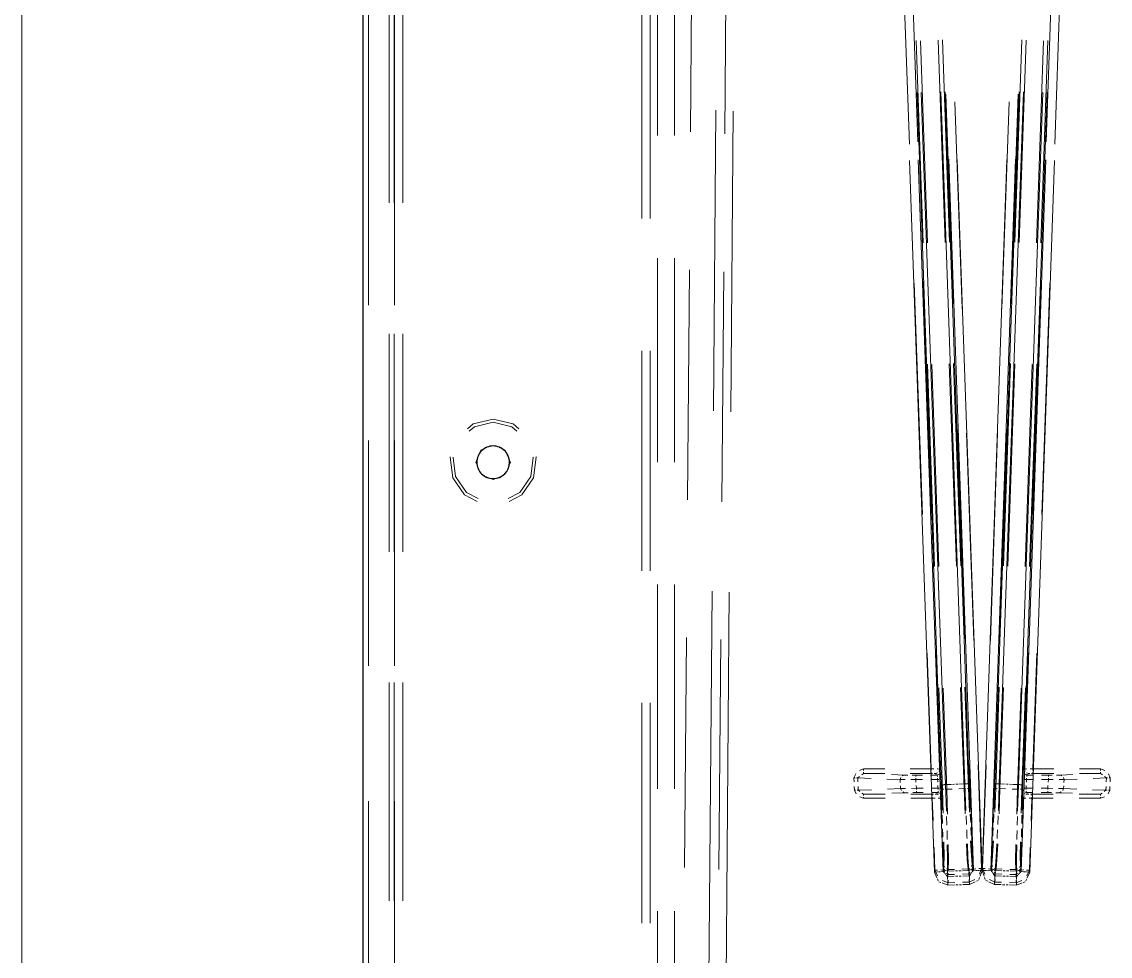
# Model space of a CAD drawing. Header units: millimetres. Extents: x 0 to 1989, y -338 to 950.
# Drawn here: x 22.3 to 148.1, y 230 to 338 of the extents above; entities that cross this region are included whole.
import ezdxf

# ---------------------------------------------------------------- set-up
doc = ezdxf.new("R2010")
doc.units = ezdxf.units.MM
doc.layers.add('DETAIL', color=8, linetype='Continuous')
doc.layers.add('FINE', color=9, linetype='Continuous')

msp = doc.modelspace()

# ---------------------------------------------------------------- linework, layer by layer
at = {"layer": 'DETAIL', "lineweight": 25}
for p, q in [((61.81, 128.08), (61.81, 894.08)), ((128.81, 240.3), (128.81, 239.83)), ((132.31, 239.95), (132.27, 240.42)), ((134.35, 240.42), (134.31, 239.95)), ((137.81, 239.83), (137.81, 240.3))]:
    msp.add_line(p, q, dxfattribs=at)
msp.add_lwpolyline([(76.81, 288.97, 0.414218), (74.92, 287.08, 0.414218), (76.81, 285.2, 0.414184), (78.7, 287.08, 0.414234)], format="xyb", close=True, dxfattribs=at)
at = {"layer": 'FINE', "lineweight": 9}
for p, q in [((22.34, 122.68), (22.34, 899.48)), ((95.79, 324.83), (95.79, 466.29)), ((97.77, 466.29), (97.77, 324.83)), ((62.41, 305.25), (62.41, 461.58)), ((65.41, 461.58), (65.41, 305.25)), ((99.61, 325.25), (99.83, 351.8)), ((103.79, 351.58), (103.58, 325.02)), ((124.96, 350.94), (125.9, 324.11)), ((140.72, 324.11), (141.66, 350.94)), ((124.91, 323.83), (123.98, 350.56)), ((142.64, 350.56), (141.71, 323.83)), ((64.81, 317.06), (64.81, 342.26)), ((65.39, 342.26), (65.39, 317.06)), ((66.39, 317.06), (66.39, 342.26)), ((93.98, 340.68), (93.98, 315.24)), ((94.97, 315.24), (94.97, 340.68)), ((129.03, 312.48), (128.22, 335.84)), ((128.72, 335.87), (129.53, 312.51)), ((137.09, 312.51), (137.9, 335.87)), ((138.4, 335.84), (137.59, 312.48)), ((126.52, 312.43), (125.7, 335.8)), ((126.2, 335.79), (127.02, 312.42)), ((139.6, 312.42), (140.42, 335.79)), ((140.92, 335.8), (140.11, 312.43)), ((131.82, 249.92), (129.04, 329.87)), ((129.98, 305.41), (129.14, 329.61)), ((137.58, 329.87), (134.8, 249.92)), ((137.48, 329.61), (136.64, 305.41)), ((140.33, 329.82), (137.52, 249.85)), ((138.02, 249.81), (140.83, 329.79)), ((130.17, 328.73), (131.01, 304.8)), ((135.61, 304.8), (136.45, 328.73)), ((102.55, 327.77), (102.28, 293.04)), ((104.26, 292.93), (104.53, 327.66)), ((128.81, 239.83), (125.93, 322.03)), ((129.45, 322.09), (132.31, 239.95)), ((133.31, 239.93), (130.45, 322.07)), ((136.17, 322.07), (133.31, 239.93)), ((134.31, 239.95), (137.17, 322.09)), ((140.69, 322.03), (137.81, 239.83)), ((124.93, 321.93), (127.81, 239.74)), ((138.81, 239.74), (141.69, 321.93)), ((95.79, 287.11), (95.79, 310.68)), ((97.77, 310.68), (97.77, 287.11)), ((99.28, 282.76), (99.49, 309.32)), ((103.45, 309.09), (103.24, 282.53)), ((126.41, 281.07), (125.47, 307.79)), ((126.46, 308.01), (127.4, 281.17)), ((139.22, 281.17), (140.16, 308.01)), ((141.15, 307.79), (140.21, 281.07)), ((64.81, 276.75), (64.81, 301.94)), ((65.39, 301.94), (65.39, 276.75)), ((66.39, 276.75), (66.39, 301.94)), ((93.98, 299.98), (93.98, 274.55)), ((94.97, 274.55), (94.97, 299.98)), ((127.82, 275.04), (127.01, 298.41)), ((127.51, 298.4), (128.32, 275.03)), ((130.34, 275.09), (129.52, 298.46)), ((130.02, 298.5), (130.84, 275.13)), ((135.78, 275.13), (136.6, 298.5)), ((137.1, 298.46), (136.28, 275.09)), ((138.3, 275.03), (139.11, 298.4)), ((139.62, 298.41), (138.8, 275.04)), ((131.33, 266.7), (130.49, 290.89)), ((136.13, 290.89), (135.29, 266.7)), ((62.41, 263.56), (62.41, 289.62)), ((65.41, 289.62), (65.41, 263.56)), ((131.51, 290.44), (132.34, 266.5)), ((134.28, 266.5), (135.11, 290.44)), ((76.81, 285.08), (75.63, 285.57)), ((77.99, 285.57), (76.81, 285.08)), ((95.79, 249.38), (95.79, 272.96)), ((97.77, 272.96), (97.77, 249.38)), ((102.11, 272.2), (101.28, 168.02)), ((103.26, 167.9), (104.09, 272.09)), ((98.94, 240.27), (99.15, 266.83)), ((103.11, 266.6), (102.9, 240.05)), ((127.44, 251.67), (126.97, 265.03)), ((127.97, 265.07), (128.44, 251.65)), ((138.18, 251.65), (138.65, 265.07)), ((139.65, 265.03), (139.18, 251.67)), ((64.81, 236.43), (64.81, 261.63)), ((65.39, 261.63), (65.39, 236.43)), ((66.39, 236.43), (66.39, 261.63)), ((128.72, 249.33), (128.31, 261.02)), ((128.81, 261.01), (129.22, 249.32)), ((131.24, 249.39), (130.83, 261.07)), ((134.89, 249.44), (135.29, 261.12)), ((135.79, 261.07), (135.38, 249.39)), ((137.4, 249.32), (137.81, 261.01)), ((93.98, 259.29), (93.98, 233.86)), ((94.97, 233.86), (94.97, 259.29)), ((119.14, 251.48), (119.62, 251.67)), ((119.62, 251.5), (119.62, 251.67)), ((119.62, 251.67), (122.07, 251.67)), ((125, 251.67), (127.44, 251.67)), ((127.44, 251.5), (127.44, 251.67)), ((127.44, 251.67), (127.75, 251.67)), ((128.44, 251.65), (128.35, 251.42)), ((128.44, 251.65), (128.5, 251.59)), ((132.26, 240.08), (131.84, 252.18)), ((133.36, 240.17), (133.78, 252.14)), ((138.12, 251.59), (138.18, 251.65)), ((138.18, 251.65), (138.27, 251.42)), ((138.87, 251.67), (139.18, 251.67)), ((139.18, 251.67), (139.18, 251.5)), ((139.18, 251.67), (141.62, 251.67)), ((144.55, 251.67), (147, 251.67)), ((147, 251.67), (147, 251.5)), ((147, 251.67), (147.48, 251.48)), ((118.5, 250.62), (118.71, 251.1)), ((118.64, 250.62), (118.5, 250.62)), ((118.52, 250.18), (118.5, 250.62)), ((118.96, 250.62), (118.81, 250.62)), ((119.16, 250.78), (118.96, 250.62)), ((118.96, 250.62), (120.48, 250.56)), ((118.96, 250.62), (118.97, 250.18)), ((119.62, 251.14), (119.42, 250.98)), ((121.08, 251.08), (119.62, 251.14)), ((122.07, 251.14), (119.62, 251.14)), ((124.29, 250.96), (122.83, 251.02)), ((123.84, 250.44), (123.91, 250.66)), ((123.84, 250.44), (124.41, 250.44)), ((124.08, 250.86), (124.29, 250.96)), ((124.72, 250.96), (124.29, 250.96)), ((127.44, 251.14), (125, 251.14)), ((125.09, 250.44), (125.65, 250.45)), ((125.65, 250.95), (125.23, 250.95)), ((126.43, 250.95), (125.65, 250.95)), ((125.65, 250.45), (125.65, 250.61)), ((125.65, 250.45), (126.44, 250.45)), ((125.67, 250.13), (125.65, 250.45)), ((128.13, 250.95), (127.35, 250.95)), ((127.39, 250.45), (128.18, 250.45)), ((127.59, 251.14), (127.44, 251.14)), ((128.16, 251.23), (127.94, 251.13)), ((128.13, 250.95), (128.07, 251.01)), ((128.35, 251.04), (128.13, 250.95)), ((128.14, 250.79), (128.13, 250.95)), ((128.18, 250.45), (128.16, 250.61)), ((128.33, 250.45), (128.18, 250.45)), ((128.19, 250.13), (128.18, 250.45)), ((128.62, 251.47), (128.54, 251.24)), ((128.57, 251.52), (128.62, 251.47)), ((128.66, 250.78), (128.68, 250.47)), ((128.68, 250.47), (128.69, 250.15)), ((137.93, 250.15), (137.94, 250.47)), ((137.94, 250.47), (137.96, 250.78)), ((138, 251.47), (138.05, 251.52)), ((138, 251.47), (138.08, 251.24)), ((138.27, 251.04), (138.5, 250.95)), ((138.44, 250.45), (138.29, 250.45)), ((138.44, 250.45), (138.43, 250.13)), ((138.46, 250.61), (138.44, 250.45)), ((139.23, 250.45), (138.44, 250.45)), ((138.46, 251.23), (138.68, 251.13)), ((138.5, 250.95), (138.48, 250.79)), ((138.55, 251.01), (138.5, 250.95)), ((138.5, 250.95), (139.27, 250.95)), ((138.68, 251.13), (138.62, 251.07)), ((138.84, 251.13), (138.68, 251.13)), ((140.97, 250.45), (140.18, 250.45)), ((140.19, 250.95), (140.97, 250.95)), ((140.95, 250.13), (140.97, 250.45)), ((140.97, 250.95), (141.39, 250.95)), ((140.97, 250.45), (140.97, 250.61)), ((141.53, 250.44), (140.97, 250.45)), ((141.9, 250.96), (142.33, 250.96)), ((142.78, 250.44), (142.21, 250.44)), ((142.33, 250.96), (143.79, 251.02)), ((142.54, 250.86), (142.33, 250.96)), ((142.78, 250.44), (142.71, 250.66)), ((147, 251.14), (144.55, 251.14)), ((145.54, 251.08), (147, 251.14)), ((147.67, 250.62), (146.14, 250.56)), ((147.21, 250.98), (147, 251.14)), ((147.67, 250.62), (147.46, 250.78)), ((147.65, 250.18), (147.67, 250.62)), ((147.81, 250.62), (147.67, 250.62)), ((147.91, 251.1), (148.12, 250.62)), ((148.12, 250.62), (147.98, 250.62)), ((148.12, 250.62), (148.1, 250.18)), ((118.55, 249.2), (118.54, 249.65)), ((118.7, 249.21), (118.55, 249.2)), ((118.76, 248.77), (118.55, 249.2)), ((119.01, 249.2), (118.87, 249.21)), ((118.99, 249.65), (119.01, 249.2)), ((120.54, 249.26), (119.01, 249.2)), ((119.01, 249.2), (119.2, 249.06)), ((123.9, 249.39), (122.37, 249.33)), ((123.88, 249.72), (123.9, 249.39)), ((124.47, 249.41), (123.9, 249.39)), ((123.99, 249.19), (123.9, 249.39)), ((125.72, 249.43), (125.15, 249.42)), ((125.72, 249.43), (125.7, 249.75)), ((126.5, 249.43), (125.72, 249.43)), ((125.72, 249.28), (125.72, 249.43)), ((128.21, 249.43), (127.43, 249.43)), ((128.21, 249.43), (128.2, 249.75)), ((128.37, 249.44), (128.21, 249.43)), ((128.22, 249.28), (128.21, 249.43)), ((128.23, 248.93), (128.23, 249.09)), ((128.7, 249.77), (128.71, 249.45)), ((128.71, 249.45), (128.72, 249.14)), ((128.81, 246.57), (128.72, 249.33)), ((128.78, 249.84), (128.83, 249.84)), ((128.86, 249.84), (128.91, 249.84)), ((128.94, 249.85), (129.1, 249.85)), ((129.22, 249.32), (129.06, 249.32)), ((129.2, 246.79), (129.1, 249.85)), ((129.22, 249.32), (129.85, 249.34)), ((129.22, 249.32), (129.31, 246.42)), ((130.14, 249.89), (129.91, 249.88)), ((130.5, 249.9), (130.28, 249.9)), ((130.61, 249.37), (131.24, 249.39)), ((131.39, 249.4), (131.24, 249.39)), ((131.35, 246.49), (131.24, 249.39)), ((131.32, 249.93), (131.47, 249.94)), ((131.32, 249.93), (131.43, 246.87)), ((131.5, 249.94), (131.55, 249.94)), ((131.59, 249.94), (131.64, 249.94)), ((131.93, 247.01), (131.82, 249.92)), ((134.8, 249.92), (134.69, 247.01)), ((134.78, 246.68), (134.89, 249.44)), ((134.98, 249.94), (135.04, 249.94)), ((135.07, 249.94), (135.12, 249.94)), ((135.15, 249.94), (135.3, 249.93)), ((135.19, 246.87), (135.3, 249.93)), ((135.38, 249.39), (135.23, 249.4)), ((135.38, 249.39), (135.28, 246.49)), ((136.01, 249.37), (135.38, 249.39)), ((136.34, 249.9), (136.12, 249.9)), ((136.71, 249.88), (136.48, 249.89)), ((137.4, 249.32), (136.77, 249.34)), ((137.52, 249.85), (136.84, 249.88)), ((137.31, 246.42), (137.4, 249.32)), ((137.56, 249.32), (137.4, 249.32)), ((137.52, 249.85), (137.42, 246.79)), ((137.52, 249.85), (137.68, 249.85)), ((137.71, 249.84), (137.76, 249.84)), ((137.79, 249.84), (137.84, 249.84)), ((137.9, 249.14), (137.91, 249.45)), ((137.91, 249.45), (137.92, 249.77)), ((137.93, 246.9), (138.02, 249.81)), ((138.41, 249.43), (138.25, 249.44)), ((138.41, 249.43), (138.4, 249.28)), ((138.42, 249.75), (138.41, 249.43)), ((138.41, 249.43), (139.19, 249.43)), ((140.12, 249.43), (140.9, 249.43)), ((140.9, 249.43), (140.92, 249.75)), ((140.9, 249.43), (141.47, 249.42)), ((140.9, 249.28), (140.9, 249.43)), ((142.15, 249.41), (142.72, 249.39)), ((142.63, 249.19), (142.72, 249.39)), ((142.74, 249.72), (142.72, 249.39)), ((142.72, 249.39), (144.25, 249.33)), ((146.08, 249.26), (147.61, 249.2)), ((147.42, 249.06), (147.61, 249.2)), ((147.61, 249.2), (147.63, 249.65)), ((147.76, 249.21), (147.61, 249.2)), ((148.07, 249.2), (147.86, 248.77)), ((148.07, 249.2), (147.93, 249.21)), ((148.08, 249.65), (148.07, 249.2)), ((62.41, 221.88), (62.41, 247.93)), ((65.41, 247.93), (65.41, 221.88)), ((119.62, 248.27), (119.17, 248.43)), ((119.43, 248.88), (119.62, 248.74)), ((119.62, 248.74), (121.1, 248.79)), ((119.62, 248.74), (122.1, 248.74)), ((119.62, 248.41), (119.62, 248.27)), ((122.1, 248.27), (119.62, 248.27)), ((124.36, 248.92), (124.78, 248.92)), ((125.08, 248.74), (127.56, 248.74)), ((127.56, 248.27), (125.08, 248.27)), ((125.29, 248.93), (125.72, 248.93)), ((125.72, 248.93), (126.5, 248.93)), ((127.45, 248.93), (128.23, 248.93)), ((127.56, 248.74), (127.71, 248.74)), ((127.56, 248.41), (127.56, 248.27)), ((127.87, 248.27), (127.56, 248.27)), ((127.65, 245.68), (127.56, 248.27)), ((128.27, 248.66), (128.06, 248.75)), ((128.18, 248.87), (128.23, 248.93)), ((128.45, 248.84), (128.23, 248.93)), ((128.56, 248.27), (128.46, 248.48)), ((128.61, 248.32), (128.56, 248.27)), ((128.56, 248.27), (128.65, 245.67)), ((128.73, 248.45), (128.64, 248.66)), ((128.73, 248.45), (128.68, 248.39)), ((137.98, 248.66), (137.89, 248.45)), ((137.97, 245.67), (138.07, 248.27)), ((138.07, 248.27), (138.01, 248.32)), ((138.16, 248.48), (138.07, 248.27)), ((138.39, 248.93), (138.17, 248.84)), ((138.56, 248.75), (138.35, 248.66)), ((139.17, 248.93), (138.39, 248.93)), ((138.51, 248.81), (138.56, 248.75)), ((138.56, 248.75), (138.72, 248.74)), ((139.06, 248.27), (138.75, 248.27)), ((138.91, 248.74), (139.06, 248.74)), ((139.06, 248.27), (138.97, 245.68)), ((139.06, 248.74), (141.54, 248.74)), ((139.06, 248.41), (139.06, 248.27)), ((141.54, 248.27), (139.06, 248.27)), ((140.9, 248.93), (140.12, 248.93)), ((141.33, 248.93), (140.9, 248.93)), ((142.26, 248.92), (141.84, 248.92)), ((144.52, 248.74), (147, 248.74)), ((147, 248.27), (144.52, 248.27)), ((147, 248.74), (145.52, 248.79)), ((147, 248.74), (147.19, 248.88)), ((147.45, 248.43), (147, 248.27)), ((147, 248.41), (147, 248.27)), ((128.71, 246.32), (128.73, 245.35)), ((129.24, 245.16), (129.21, 246.18)), ((131.46, 246.26), (131.5, 245.24)), ((132, 245.46), (131.95, 246.43)), ((134.67, 246.43), (134.62, 245.46)), ((135.12, 245.24), (135.16, 246.26)), ((137.41, 246.18), (137.38, 245.16)), ((137.89, 245.35), (137.91, 246.32)), ((127.85, 239.98), (127.76, 242.57)), ((128.76, 242.56), (128.85, 239.96)), ((137.77, 239.96), (137.87, 242.56)), ((138.86, 242.57), (138.77, 239.98)), ((128.81, 240.3), (128.91, 240.1)), ((128.88, 240.34), (128.89, 240.51)), ((128.99, 240.29), (128.89, 240.51)), ((132.18, 240.62), (132.09, 240.4)), ((132.18, 240.62), (132.2, 240.45)), ((132.18, 240.21), (132.27, 240.42)), ((132.23, 240.25), (132.26, 240.08)), ((134.35, 240.42), (134.44, 240.21)), ((134.42, 240.45), (134.45, 240.62)), ((134.53, 240.4), (134.45, 240.62)), ((137.73, 240.51), (137.63, 240.29)), ((137.71, 240.1), (137.81, 240.3)), ((137.73, 240.51), (137.74, 240.34)), ((127.81, 239.74), (128.11, 239.76)), ((127.81, 239.74), (128.09, 239.08)), ((128.16, 239.98), (127.85, 239.98)), ((128.14, 239.32), (127.85, 239.98)), ((128.18, 239.76), (128.28, 239.77)), ((128.34, 239.77), (128.44, 239.77)), ((128.96, 239.65), (128.81, 239.83)), ((128.85, 239.96), (128.86, 240.13)), ((128.85, 239.96), (129.01, 239.8)), ((128.93, 240.06), (128.97, 239.99)), ((129, 239.97), (129.07, 239.94)), ((129.05, 239.55), (129, 239.61)), ((129.13, 239.45), (129.08, 239.51)), ((129.12, 239.92), (129.33, 239.85)), ((129.32, 239.23), (129.16, 239.41)), ((129.41, 240.03), (129.19, 240.11)), ((129.2, 239.61), (129.36, 239.45)), ((129.32, 239.46), (129.33, 239.52)), ((129.32, 239.23), (129.32, 239.42)), ((130.09, 239.26), (129.32, 239.23)), ((129.33, 238.92), (129.32, 239.23)), ((129.33, 239.85), (130.08, 239.88)), ((129.33, 239.66), (129.33, 239.85)), ((129.33, 239.56), (129.33, 239.62)), ((129.38, 239.63), (129.36, 239.45)), ((129.36, 239.45), (130.12, 239.47)), ((129.36, 239.45), (129.37, 239.15)), ((129.41, 240.03), (129.4, 239.85)), ((130.12, 240.05), (129.41, 240.03)), ((130.23, 239.88), (130.48, 239.89)), ((130.5, 239.27), (130.25, 239.26)), ((130.63, 239.9), (130.88, 239.9)), ((130.91, 239.29), (130.66, 239.28)), ((131.69, 240.11), (130.98, 240.08)), ((131.03, 239.91), (131.79, 239.94)), ((131.03, 239.5), (131.78, 239.53)), ((131.84, 239.32), (131.07, 239.29)), ((131.91, 240.21), (131.69, 240.11)), ((131.72, 239.93), (131.69, 240.11)), ((131.78, 239.53), (131.76, 239.71)), ((131.78, 239.53), (131.93, 239.7)), ((131.78, 239.53), (131.8, 239.24)), ((131.79, 239.94), (131.99, 240.03)), ((131.79, 239.94), (131.8, 239.75)), ((131.81, 239.71), (131.81, 239.65)), ((131.81, 239.61), (131.82, 239.55)), ((131.82, 239.51), (131.84, 239.32)), ((131.98, 239.51), (131.84, 239.32)), ((131.85, 239.01), (131.84, 239.32)), ((132.06, 239.61), (132.01, 239.55)), ((132.04, 240.05), (132.11, 240.08)), ((132.14, 239.72), (132.09, 239.65)), ((132.11, 239.91), (132.26, 240.08)), ((132.14, 240.1), (132.17, 240.17)), ((132.31, 239.95), (132.17, 239.76)), ((132.78, 239.92), (132.68, 239.92)), ((132.94, 239.92), (132.84, 239.92)), ((132.94, 238.9), (133.02, 239.12)), ((132.95, 240.15), (133.26, 240.17)), ((133.31, 239.93), (133, 239.93)), ((133.07, 239.26), (133.31, 239.93)), ((133.31, 239.93), (133.62, 239.93)), ((133.31, 239.93), (133.55, 239.26)), ((133.67, 240.15), (133.36, 240.17)), ((133.61, 239.49), (133.36, 240.17)), ((133.6, 239.12), (133.68, 238.9)), ((133.68, 239.92), (133.78, 239.92)), ((133.84, 239.92), (133.95, 239.92)), ((134.46, 239.76), (134.31, 239.95)), ((134.36, 240.08), (134.51, 239.91)), ((134.45, 240.17), (134.48, 240.1)), ((134.53, 239.65), (134.48, 239.72)), ((134.51, 240.08), (134.58, 240.05)), ((134.61, 239.55), (134.56, 239.61)), ((134.63, 240.03), (134.83, 239.94)), ((134.78, 239.32), (134.64, 239.51)), ((134.69, 239.7), (134.84, 239.53)), ((134.93, 240.11), (134.71, 240.21)), ((134.77, 239.01), (134.78, 239.32)), ((134.78, 239.32), (134.8, 239.51)), ((135.55, 239.29), (134.78, 239.32)), ((134.8, 239.55), (134.81, 239.61)), ((134.81, 239.65), (134.81, 239.71)), ((134.82, 239.75), (134.83, 239.94)), ((134.84, 239.53), (134.82, 239.24)), ((134.83, 239.94), (135.59, 239.91)), ((134.86, 239.71), (134.84, 239.53)), ((134.84, 239.53), (135.59, 239.5)), ((134.93, 240.11), (134.9, 239.93)), ((134.93, 240.11), (135.64, 240.08)), ((135.96, 239.28), (135.71, 239.29)), ((135.74, 239.9), (135.99, 239.9)), ((136.37, 239.26), (136.12, 239.27)), ((136.14, 239.89), (136.39, 239.88)), ((136.5, 240.05), (137.21, 240.03)), ((137.3, 239.23), (136.53, 239.26)), ((136.54, 239.88), (137.29, 239.85)), ((137.43, 240.11), (137.21, 240.03)), ((137.23, 239.85), (137.21, 240.03)), ((137.26, 239.45), (137.25, 239.15)), ((137.26, 239.45), (137.42, 239.61)), ((137.29, 239.85), (137.5, 239.92)), ((137.29, 239.85), (137.29, 239.66)), ((137.29, 239.62), (137.29, 239.56)), ((137.29, 239.52), (137.3, 239.46)), ((137.29, 238.92), (137.3, 239.23)), ((137.3, 239.42), (137.3, 239.23)), ((137.46, 239.41), (137.3, 239.23)), ((137.54, 239.51), (137.49, 239.45)), ((137.55, 239.94), (137.62, 239.97)), ((137.62, 239.61), (137.57, 239.55)), ((137.61, 239.8), (137.77, 239.96)), ((137.65, 239.99), (137.69, 240.06)), ((137.81, 239.83), (137.66, 239.65)), ((137.76, 240.13), (137.77, 239.96)), ((138.28, 239.77), (138.18, 239.77)), ((138.44, 239.76), (138.34, 239.77)), ((138.46, 239.98), (138.77, 239.98)), ((138.77, 239.98), (138.48, 239.32)), ((138.81, 239.74), (138.51, 239.76)), ((138.53, 239.08), (138.81, 239.74)), ((128.15, 238.95), (128.25, 238.73)), ((128.33, 238.63), (128.56, 238.55)), ((128.69, 238.49), (129.36, 238.23)), ((129.34, 238.6), (129.34, 238.7)), ((129.36, 238.23), (129.34, 238.54)), ((129.36, 238.23), (130.13, 238.26)), ((129.38, 238.8), (129.39, 238.51)), ((130.28, 238.27), (130.54, 238.28)), ((130.69, 238.28), (130.95, 238.29)), ((131.82, 238.6), (131.06, 238.57)), ((131.1, 238.3), (131.87, 238.32)), ((131.81, 238.89), (131.82, 238.6)), ((132.47, 238.9), (131.82, 238.6)), ((131.86, 238.69), (131.86, 238.79)), ((131.87, 238.32), (131.86, 238.63)), ((131.87, 238.32), (132.52, 238.63)), ((132.65, 238.69), (132.86, 238.79)), ((133.76, 238.79), (133.97, 238.69)), ((134.1, 238.63), (134.75, 238.32)), ((134.75, 238.32), (134.76, 238.63)), ((134.75, 238.32), (135.52, 238.3)), ((134.76, 238.69), (134.76, 238.79)), ((134.81, 238.89), (134.8, 238.6)), ((135.67, 238.29), (135.93, 238.28)), ((136.08, 238.28), (136.34, 238.27)), ((137.23, 238.51), (136.47, 238.54)), ((136.49, 238.26), (137.27, 238.23)), ((137.24, 238.8), (137.23, 238.51)), ((137.9, 238.77), (137.23, 238.51)), ((137.27, 238.23), (137.28, 238.54)), ((137.27, 238.23), (137.93, 238.49)), ((137.28, 238.6), (137.28, 238.7)), ((138.06, 238.55), (138.29, 238.63)), ((138.37, 238.73), (138.47, 238.95)), ((95.79, 164.51), (95.79, 235.24)), ((97.77, 235.24), (97.77, 164.51))]:
    msp.add_line(p, q, dxfattribs=at)
for points in [[(125.79, 329.79), (128.6, 249.81), (128.69, 246.9)], [(129.78, 249.88), (129.1, 249.85), (126.29, 329.82)], [(128.54, 329.88), (131.32, 249.93), (130.64, 249.91)], [(135.98, 249.91), (135.3, 249.93), (138.08, 329.88)], [(76.81, 292.08), (74.49, 291.51), (73.85, 290.95)], [(79.77, 290.95), (79.13, 291.51), (76.81, 292.08)], [(76.81, 291.73), (74.65, 291.2), (74.06, 290.68)], [(79.56, 290.68), (78.97, 291.2), (76.81, 291.73)], [(74.91, 286.85), (74.81, 287.08), (75.4, 288.5), (76.1, 288.79)], [(77.52, 288.79), (78.22, 288.5), (78.81, 287.08), (78.71, 286.85)], [(71.86, 287.73), (71.85, 287.68), (72.14, 285.31), (73.49, 283.34), (74.95, 282.57)], [(72.21, 287.69), (72.19, 287.64), (72.46, 285.43), (73.73, 283.6), (75.08, 282.89)], [(78.54, 282.89), (79.89, 283.6), (81.16, 285.43), (81.43, 287.64), (81.41, 287.69)], [(78.67, 282.57), (80.13, 283.34), (81.49, 285.31), (81.77, 287.68), (81.76, 287.73)], [(131.33, 261.12), (131.73, 249.44), (131.84, 246.68)], [(138.31, 261.02), (137.9, 249.33), (137.81, 246.57)], [(128.13, 251.67), (128.14, 251.67), (128.44, 251.65)], [(132.84, 252.14), (133.26, 240.17), (133.01, 239.49)], [(134.78, 252.18), (134.36, 240.08), (134.39, 240.25)], [(138.18, 251.65), (138.48, 251.67), (138.5, 251.67)], [(119.62, 251.14), (119.62, 251.3), (119.62, 251.3)], [(122.31, 250.49), (123.84, 250.44), (123.86, 250.11)], [(125.65, 250.79), (125.65, 250.8), (125.65, 250.95)], [(127.44, 251.14), (127.44, 251.3), (127.44, 251.3)], [(128, 251.07), (127.94, 251.13), (127.78, 251.13)], [(128.68, 250.47), (128.53, 250.46), (128.52, 250.46)], [(128.62, 251.47), (128.65, 251.17), (128.65, 251.15)], [(138.1, 250.46), (138.09, 250.46), (137.94, 250.47)], [(137.97, 251.15), (137.97, 251.17), (138, 251.47)], [(141.62, 251.14), (139.18, 251.14), (139.03, 251.14)], [(139.18, 251.3), (139.18, 251.3), (139.18, 251.14)], [(140.97, 250.79), (140.97, 250.8), (140.97, 250.95)], [(144.31, 250.49), (142.78, 250.44), (142.76, 250.11)], [(147, 251.3), (147, 251.3), (147, 251.14)], [(125.72, 248.93), (125.72, 249.08), (125.72, 249.09)], [(128.71, 249.45), (128.57, 249.44), (128.56, 249.44)], [(128.6, 249.81), (128.75, 249.83), (128.75, 249.83)], [(128.88, 249.32), (128.87, 249.32), (128.72, 249.33)], [(131.73, 249.44), (131.59, 249.41), (131.58, 249.41)], [(131.67, 249.94), (131.67, 249.94), (131.82, 249.92)], [(134.8, 249.92), (134.95, 249.94), (134.95, 249.94)], [(135.04, 249.41), (135.03, 249.41), (134.89, 249.44)], [(137.9, 249.33), (137.75, 249.32), (137.75, 249.32)], [(137.87, 249.83), (137.87, 249.83), (138.02, 249.81)], [(138.06, 249.44), (138.06, 249.44), (137.91, 249.45)], [(138.39, 249.09), (138.39, 248.93), (138.44, 248.87)], [(140.9, 248.93), (140.9, 249.08), (140.9, 249.09)], [(119.62, 248.74), (119.62, 248.6), (119.62, 248.59)], [(122.88, 248.86), (124.36, 248.92), (124.16, 249.01)], [(127.56, 248.74), (127.56, 248.6), (127.56, 248.59)], [(127.9, 248.74), (128.06, 248.75), (128.11, 248.81)], [(128.56, 248.27), (128.26, 248.27), (128.24, 248.27)], [(128.73, 248.76), (128.73, 248.75), (128.73, 248.45)], [(137.94, 248.39), (137.89, 248.45), (137.89, 248.75), (137.89, 248.76)], [(138.38, 248.27), (138.36, 248.27), (138.07, 248.27)], [(139.06, 248.74), (139.06, 248.6), (139.06, 248.59)], [(143.74, 248.86), (142.26, 248.92), (142.46, 249.01)], [(147, 248.74), (147, 248.6), (147, 248.59)], [(128.75, 244.76), (128.77, 244.02), (128.77, 243.79)], [(129.28, 243.53), (129.28, 243.76), (129.26, 244.55)], [(131.53, 244.63), (131.56, 243.85), (131.58, 243.61)], [(132.07, 243.91), (132.05, 244.14), (132.02, 244.88)], [(134.6, 244.88), (134.57, 244.14), (134.55, 243.91)], [(135.04, 243.61), (135.06, 243.85), (135.09, 244.63)], [(137.36, 244.55), (137.34, 243.76), (137.34, 243.53)], [(137.85, 243.79), (137.85, 244.02), (137.87, 244.76)], [(128.78, 243.21), (128.81, 241.78), (128.81, 240.3)], [(128.89, 240.51), (128.91, 241.5), (128.89, 243.26)], [(129.33, 239.85), (129.32, 241.41), (129.29, 242.91)], [(129.4, 242.93), (129.43, 241.07), (129.41, 240.03)], [(131.69, 240.11), (131.6, 241.15), (131.5, 243.01)], [(131.61, 243), (131.68, 241.49), (131.79, 239.94)], [(131.99, 243.37), (132.09, 241.61), (132.18, 240.62)], [(132.27, 240.42), (132.17, 241.9), (132.1, 243.33)], [(134.52, 243.33), (134.45, 241.9), (134.35, 240.42)], [(134.45, 240.62), (134.53, 241.61), (134.63, 243.37)], [(134.83, 239.94), (134.94, 241.49), (135.01, 243)], [(135.12, 243.01), (135.02, 241.15), (134.93, 240.11)], [(137.21, 240.03), (137.19, 241.07), (137.22, 242.93)], [(137.33, 242.91), (137.3, 241.41), (137.29, 239.85)], [(137.73, 243.26), (137.71, 241.5), (137.73, 240.51)], [(137.81, 240.3), (137.81, 241.78), (137.84, 243.21)], [(128.5, 239.78), (128.51, 239.78), (128.81, 239.83)], [(128.85, 239.96), (128.55, 239.99), (128.54, 239.99)], [(132.26, 240.08), (132.56, 240.13), (132.57, 240.13)], [(132.61, 239.92), (132.61, 239.92), (132.31, 239.95)], [(134.01, 239.92), (134.01, 239.92), (134.31, 239.95)], [(134.36, 240.08), (134.06, 240.13), (134.05, 240.13)], [(136.5, 239.47), (137.26, 239.45), (137.24, 239.63)], [(137.77, 239.96), (138.07, 239.99), (138.09, 239.99)], [(138.12, 239.78), (138.11, 239.78), (137.81, 239.83)], [(130.15, 238.54), (129.39, 238.51), (128.72, 238.77)], [(129.34, 238.76), (129.33, 238.84), (129.33, 238.86)], [(131.85, 238.85), (131.85, 238.93), (131.85, 238.95)], [(135.56, 238.57), (134.8, 238.6), (134.15, 238.9)], [(134.77, 238.85), (134.77, 238.93), (134.77, 238.95)], [(137.28, 238.76), (137.29, 238.84), (137.29, 238.86)]]:
    msp.add_lwpolyline(points, dxfattribs=at)

doc.saveas('drawing.dxf')
